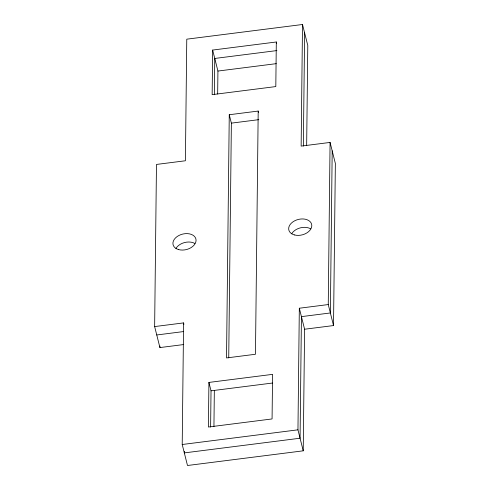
<?xml version="1.0" encoding="UTF-8"?>
<svg xmlns="http://www.w3.org/2000/svg" width="490" height="490" viewBox="0 0 490 490"><rect width="100%" height="100%" fill="white"/><g stroke="black" fill="none" stroke-linecap="round" stroke-linejoin="round"><path stroke-width="0.73" d="M183.664 344.562L159.924 347.569L154.644 326.573L156.469 164.438L185.404 160.769L186.77 39.176L302.508 24.5L307.787 45.497L306.66 145.683M159.924 347.569L159.936 346.038M302.508 24.5L301.142 146.1L330.076 142.431L328.257 304.56L299.323 308.228L304.596 329.231L303.23 450.825L187.492 465.5L182.213 444.504L183.579 322.904L154.644 326.573M184.344 451.37L184.326 452.901L300.064 438.225L301.43 316.632L330.37 312.963L332.189 150.828M208.918 382.427L208.415 427.017L272.072 418.944L272.575 374.36L208.918 382.427L211.025 390.824L210.62 427.102M212.654 50.06L212.152 94.644L275.809 86.577L276.311 41.987L212.654 50.06L217.928 71.056L217.67 93.994M214.357 94.729L214.761 58.457L276.905 50.58M213.934 426.6L214.332 390.665M229.259 114.734L226.527 357.933L255.462 354.264L258.199 111.071L229.259 114.734L231.372 123.137L228.732 357.921M303.23 450.825L297.957 429.828L299.323 308.228M303.347 146.087L304.621 32.897M304.596 329.231L333.531 325.562L335.356 163.427L330.076 142.431M217.928 71.056L276.28 63.657M231.372 123.137L258.824 119.658M156.757 334.97L183.468 331.583M211.025 390.824L272.409 383.045M182.213 444.504L297.957 429.828M276.311 41.987L276.66 43.39M328.257 304.56L333.531 325.562M258.199 111.071L258.549 112.467M183.579 322.904L183.934 324.3M291.685 233.816A11.766 7.963 -14.1 0 1 310.593 228.793M175.947 248.491A11.766 7.963 -14.1 0 1 194.849 243.469M178.623 249.594A11.766 7.963 -14.1 0 0 196.067 240.37A11.766 7.963 -14.1 0 0 178.783 235.549A11.766 7.963 -14.1 0 0 178.623 249.594M294.368 234.918A11.766 7.963 -14.1 0 0 311.805 225.694A11.766 7.963 -14.1 0 0 294.527 220.88A11.766 7.963 -14.1 0 0 294.368 234.918"/></g></svg>
